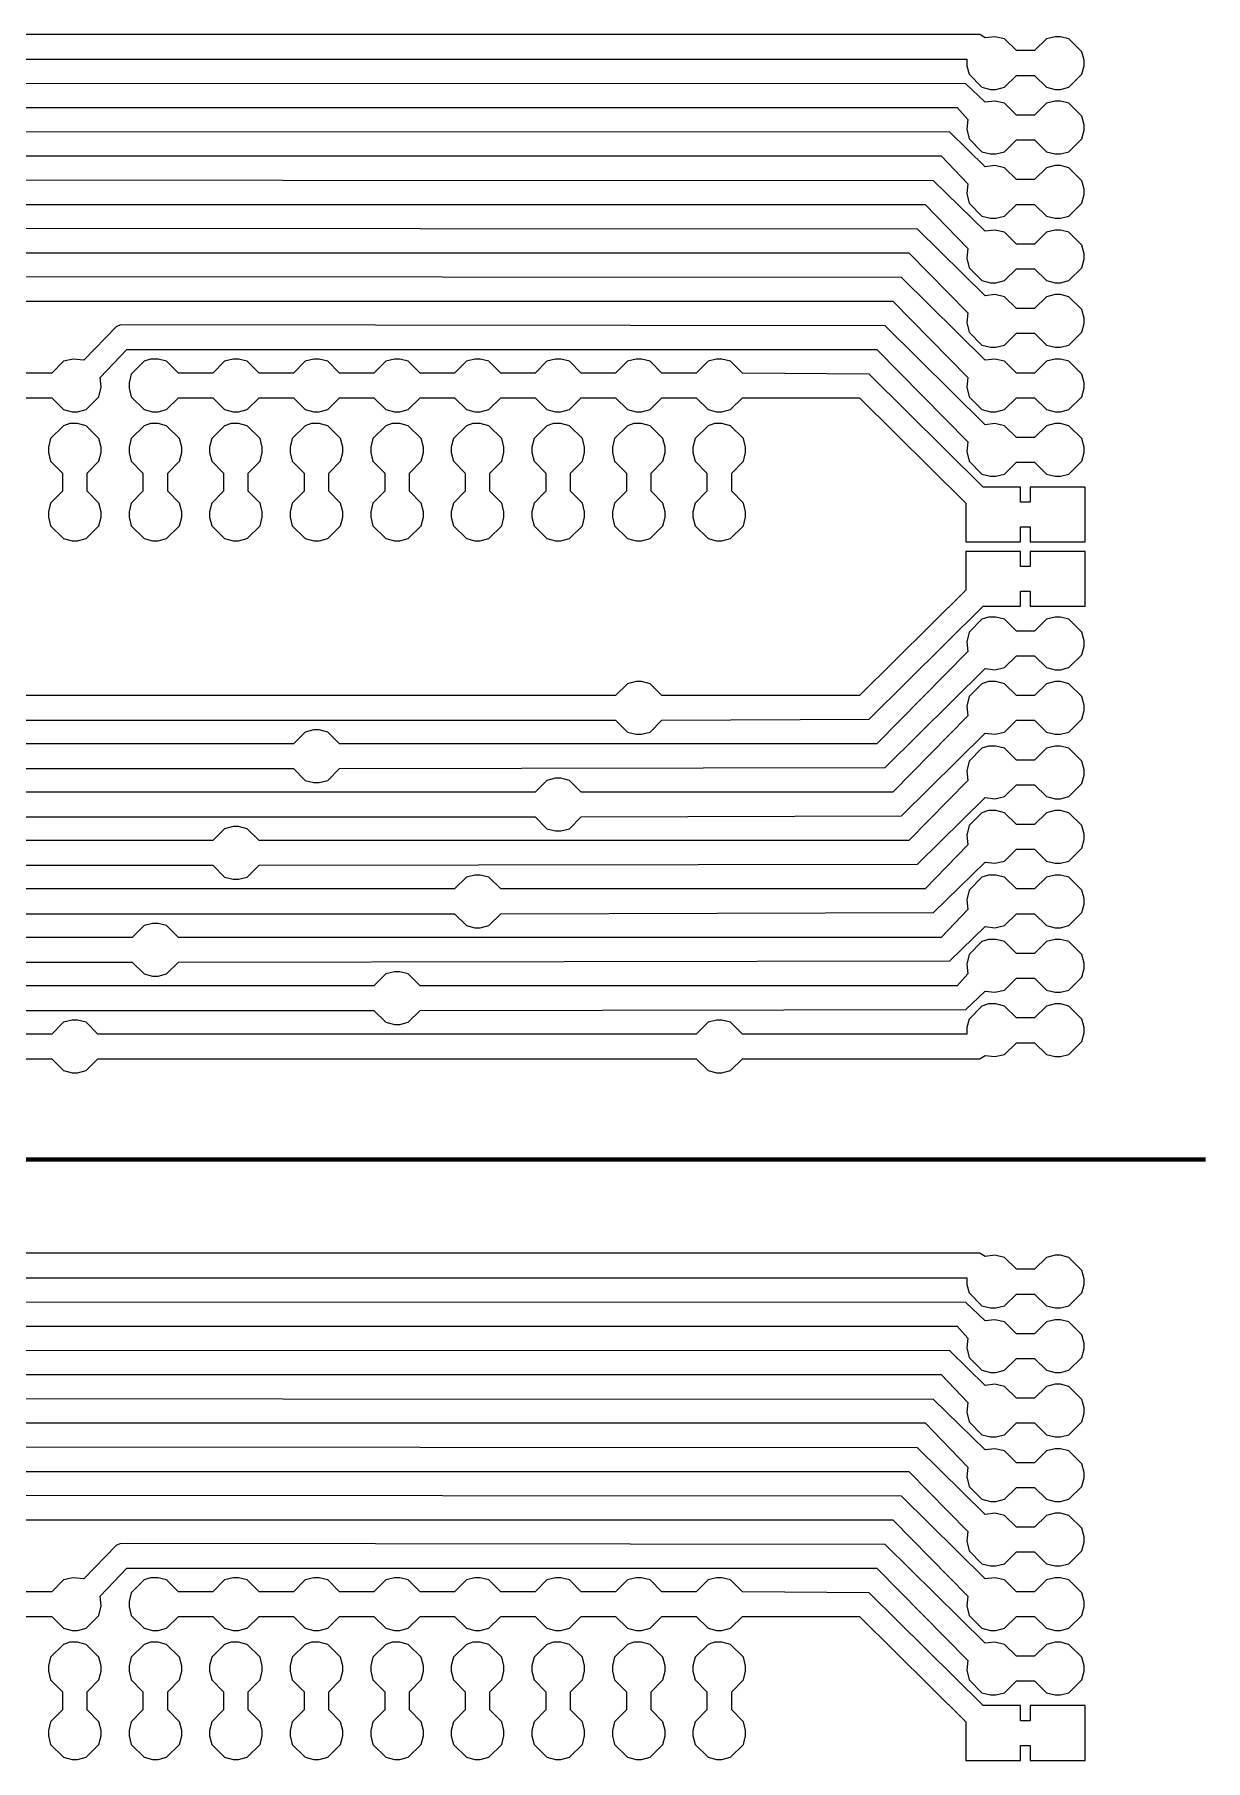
# Model space of a CAD drawing. Header units: millimetres. Extents: x -2 to 222, y 0 to 275.
# Drawn here: x 175.9 to 222, y 71.3 to 139.3 of the extents above; entities that cross this region are included whole.
import ezdxf

# ---------------------------------------------------------------- set-up
doc = ezdxf.new("R2010")
doc.units = ezdxf.units.MM
doc.layers.add('bottom', color=1, linetype='CONTINUOUS', lineweight=25, true_color=0xff0000)
doc.layers.add('rezanje', color=3, linetype='CONTINUOUS', lineweight=200, true_color=0x00ff00)

msp = doc.modelspace()

# ---------------------------------------------------------------- linework, layer by layer
at = {"layer": 'bottom'}
for points in [[(38.523333, 138.333333), (212.598, 138.333333), (212.598, 138.079333), (212.682667, 137.740667), (213.190667, 137.232667), (213.529333, 137.148), (213.741, 137.148), (214.079667, 137.232667), (214.545333, 137.698333), (215.265, 137.698333), (215.730667, 137.232667), (216.069333, 137.148), (216.281, 137.148), (216.619667, 137.232667), (217.127667, 137.740667), (217.212333, 138.079333), (217.212333, 138.291), (217.127667, 138.629667), (216.619667, 139.137667), (216.281, 139.222333), (216.069333, 139.222333), (215.730667, 139.137667), (215.265, 138.672), (214.545333, 138.672), (214.079667, 139.137667), (213.698667, 139.222333), (213.317667, 139.18), (213.106, 139.307), (38.269333, 139.307)], [(62.018333, 136.428333), (212.217, 136.428333), (212.640333, 135.962667), (212.598, 135.581667), (212.682667, 135.200667), (213.190667, 134.692667), (213.529333, 134.608), (213.741, 134.608), (214.079667, 134.692667), (214.545333, 135.158333), (215.265, 135.158333), (215.730667, 134.692667), (216.069333, 134.608), (216.281, 134.608), (216.619667, 134.692667), (217.127667, 135.200667), (217.212333, 135.539333), (217.212333, 135.751), (217.127667, 136.089667), (216.619667, 136.597667), (216.281, 136.682333), (216.069333, 136.682333), (215.730667, 136.597667), (215.265, 136.132), (214.545333, 136.132), (214.079667, 136.597667), (213.698667, 136.682333), (213.317667, 136.64), (212.555667, 137.359667), (61.764333, 137.402)], [(85.513333, 134.523333), (211.582, 134.523333), (212.640333, 133.422667), (212.598, 133.041667), (212.682667, 132.660667), (213.190667, 132.152667), (213.529333, 132.068), (213.741, 132.068), (214.079667, 132.152667), (214.545333, 132.618333), (215.265, 132.618333), (215.730667, 132.152667), (216.069333, 132.068), (216.281, 132.068), (216.619667, 132.152667), (217.127667, 132.660667), (217.212333, 132.999333), (217.212333, 133.211), (217.127667, 133.549667), (216.619667, 134.057667), (216.281, 134.142333), (216.069333, 134.142333), (215.730667, 134.057667), (215.265, 133.592), (214.545333, 133.592), (214.079667, 134.057667), (213.698667, 134.142333), (213.317667, 134.1), (211.920667, 135.454667), (85.259333, 135.497)], [(109.008333, 132.618333), (210.947, 132.618333), (212.640333, 130.882667), (212.598, 130.501667), (212.682667, 130.120667), (213.190667, 129.612667), (213.529333, 129.528), (213.741, 129.528), (214.079667, 129.612667), (214.545333, 130.078333), (215.265, 130.078333), (215.730667, 129.612667), (216.069333, 129.528), (216.281, 129.528), (216.619667, 129.612667), (217.127667, 130.120667), (217.212333, 130.459333), (217.212333, 130.671), (217.127667, 131.009667), (216.619667, 131.517667), (216.281, 131.602333), (216.069333, 131.602333), (215.730667, 131.517667), (215.265, 131.052), (214.545333, 131.052), (214.079667, 131.517667), (213.698667, 131.602333), (213.317667, 131.56), (211.285667, 133.549667), (108.754333, 133.592)], [(132.503333, 130.713333), (210.312, 130.713333), (212.640333, 128.342667), (212.598, 127.961667), (212.682667, 127.580667), (213.190667, 127.072667), (213.529333, 126.988), (213.741, 126.988), (214.079667, 127.072667), (214.545333, 127.538333), (215.265, 127.538333), (215.730667, 127.072667), (216.069333, 126.988), (216.281, 126.988), (216.619667, 127.072667), (217.127667, 127.580667), (217.212333, 127.919333), (217.212333, 128.131), (217.127667, 128.469667), (216.619667, 128.977667), (216.281, 129.062333), (216.069333, 129.062333), (215.730667, 128.977667), (215.265, 128.512), (214.545333, 128.512), (214.079667, 128.977667), (213.698667, 129.062333), (213.317667, 129.02), (210.650667, 131.644667), (132.249333, 131.687)], [(155.998333, 128.808333), (209.677, 128.808333), (212.640333, 125.802667), (212.598, 125.421667), (212.682667, 125.040667), (213.190667, 124.532667), (213.529333, 124.448), (213.741, 124.448), (214.079667, 124.532667), (214.545333, 124.998333), (215.265, 124.998333), (215.730667, 124.532667), (216.069333, 124.448), (216.281, 124.448), (216.619667, 124.532667), (217.127667, 125.040667), (217.212333, 125.379333), (217.212333, 125.591), (217.127667, 125.929667), (216.619667, 126.437667), (216.281, 126.522333), (216.069333, 126.522333), (215.730667, 126.437667), (215.265, 125.972), (214.545333, 125.972), (214.079667, 126.437667), (213.698667, 126.522333), (213.317667, 126.48), (210.015667, 129.739667), (155.744333, 129.782)], [(179.239333, 127.877), (179.239333, 127.877), (179.07, 127.792333), (177.8, 126.48), (177.376667, 126.522333), (176.995667, 126.437667), (176.53, 125.972), (175.175333, 125.972)], [(175.175333, 124.998333), (176.53, 124.998333), (176.995667, 124.532667), (177.334333, 124.448), (177.546, 124.448), (177.884667, 124.532667), (178.392667, 125.040667), (178.477333, 125.421667), (178.435, 125.802667), (179.493333, 126.903333), (209.042, 126.903333), (212.640333, 123.262667), (212.598, 122.881667), (212.682667, 122.500667), (213.190667, 121.992667), (213.529333, 121.908), (213.741, 121.908), (214.079667, 121.992667), (214.545333, 122.458333), (215.265, 122.458333), (215.730667, 121.992667), (216.069333, 121.908), (216.281, 121.908), (216.619667, 121.992667), (217.127667, 122.500667), (217.212333, 122.839333), (217.212333, 123.051), (217.127667, 123.389667), (216.619667, 123.897667), (216.281, 123.982333), (216.069333, 123.982333), (215.730667, 123.897667), (215.265, 123.432), (214.545333, 123.432), (214.079667, 123.897667), (213.698667, 123.982333), (213.317667, 123.94), (209.380667, 127.834667), (179.239333, 127.877)], [(180.424667, 126.522333), (180.424667, 126.522333), (180.170667, 126.437667), (179.662667, 125.929667), (179.578, 125.591), (179.578, 125.379333), (179.662667, 125.040667), (180.170667, 124.532667), (180.509333, 124.448), (180.721, 124.448), (181.059667, 124.532667), (181.525333, 124.998333), (182.88, 124.998333), (183.345667, 124.532667), (183.684333, 124.448), (183.896, 124.448), (184.234667, 124.532667), (184.700333, 124.998333), (186.055, 124.998333), (186.520667, 124.532667), (186.859333, 124.448), (187.071, 124.448), (187.409667, 124.532667), (187.875333, 124.998333), (189.23, 124.998333), (189.695667, 124.532667), (190.034333, 124.448), (190.246, 124.448), (190.584667, 124.532667), (191.050333, 124.998333), (192.405, 124.998333), (192.870667, 124.532667), (193.209333, 124.448), (193.421, 124.448), (193.759667, 124.532667), (194.225333, 124.998333), (195.58, 124.998333), (196.045667, 124.532667), (196.384333, 124.448), (196.596, 124.448), (196.934667, 124.532667), (197.400333, 124.998333), (198.755, 124.998333), (199.220667, 124.532667), (199.559333, 124.448), (199.771, 124.448), (200.109667, 124.532667), (200.575333, 124.998333), (201.93, 124.998333), (202.395667, 124.532667), (202.734333, 124.448), (202.946, 124.448), (203.284667, 124.532667), (203.750333, 124.998333), (208.364667, 124.998333), (212.555667, 120.849667), (212.555667, 119.325667), (214.714667, 119.325667), (214.714667, 119.918333), (215.095667, 119.918333), (215.095667, 119.325667), (217.254667, 119.325667), (217.254667, 121.484667), (215.095667, 121.484667), (215.095667, 120.892), (214.714667, 120.892), (214.714667, 121.484667), (213.233, 121.484667), (208.745667, 125.929667), (203.750333, 125.972), (203.284667, 126.437667), (202.946, 126.522333), (202.734333, 126.522333), (202.395667, 126.437667), (201.93, 125.972), (200.575333, 125.972), (200.109667, 126.437667), (199.771, 126.522333), (199.559333, 126.522333), (199.220667, 126.437667), (198.755, 125.972), (197.400333, 125.972), (196.934667, 126.437667), (196.596, 126.522333), (196.384333, 126.522333), (196.045667, 126.437667), (195.58, 125.972), (194.225333, 125.972), (193.759667, 126.437667), (193.421, 126.522333), (193.209333, 126.522333), (192.870667, 126.437667), (192.405, 125.972), (191.050333, 125.972), (190.584667, 126.437667), (190.246, 126.522333), (190.034333, 126.522333), (189.695667, 126.437667), (189.23, 125.972), (187.875333, 125.972), (187.409667, 126.437667), (187.071, 126.522333), (186.859333, 126.522333), (186.520667, 126.437667), (186.055, 125.972), (184.700333, 125.972), (184.234667, 126.437667), (183.896, 126.522333), (183.684333, 126.522333), (183.345667, 126.437667), (182.88, 125.972), (181.525333, 125.972), (181.059667, 126.437667), (180.721, 126.522333), (180.424667, 126.522333)], [(177.249667, 123.982333), (177.249667, 123.982333), (176.995667, 123.897667), (176.487667, 123.389667), (176.403, 123.051), (176.403, 122.839333), (176.487667, 122.500667), (176.953333, 122.035), (176.953333, 121.315333), (176.487667, 120.849667), (176.403, 120.511), (176.403, 120.299333), (176.487667, 119.960667), (176.995667, 119.452667), (177.334333, 119.368), (177.546, 119.368), (177.884667, 119.452667), (178.392667, 119.960667), (178.477333, 120.299333), (178.477333, 120.511), (178.392667, 120.849667), (177.927, 121.315333), (177.927, 122.035), (178.392667, 122.500667), (178.477333, 122.839333), (178.477333, 123.051), (178.392667, 123.389667), (177.884667, 123.897667), (177.546, 123.982333), (177.249667, 123.982333)], [(180.424667, 123.982333), (180.424667, 123.982333), (180.170667, 123.897667), (179.662667, 123.389667), (179.578, 123.051), (179.578, 122.839333), (179.662667, 122.500667), (180.128333, 122.035), (180.128333, 121.315333), (179.662667, 120.849667), (179.578, 120.511), (179.578, 120.299333), (179.662667, 119.960667), (180.170667, 119.452667), (180.509333, 119.368), (180.721, 119.368), (181.059667, 119.452667), (181.567667, 119.960667), (181.652333, 120.299333), (181.652333, 120.511), (181.567667, 120.849667), (181.102, 121.315333), (181.102, 122.035), (181.567667, 122.500667), (181.652333, 122.839333), (181.652333, 123.051), (181.567667, 123.389667), (181.059667, 123.897667), (180.721, 123.982333), (180.424667, 123.982333)], [(183.599667, 123.982333), (183.599667, 123.982333), (183.345667, 123.897667), (182.837667, 123.389667), (182.753, 123.051), (182.753, 122.839333), (182.837667, 122.500667), (183.303333, 122.035), (183.303333, 121.315333), (182.837667, 120.849667), (182.753, 120.511), (182.753, 120.299333), (182.837667, 119.960667), (183.345667, 119.452667), (183.684333, 119.368), (183.896, 119.368), (184.234667, 119.452667), (184.742667, 119.960667), (184.827333, 120.299333), (184.827333, 120.511), (184.742667, 120.849667), (184.277, 121.315333), (184.277, 122.035), (184.742667, 122.500667), (184.827333, 122.839333), (184.827333, 123.051), (184.742667, 123.389667), (184.234667, 123.897667), (183.896, 123.982333), (183.599667, 123.982333)], [(186.774667, 123.982333), (186.774667, 123.982333), (186.520667, 123.897667), (186.012667, 123.389667), (185.928, 123.051), (185.928, 122.839333), (186.012667, 122.500667), (186.478333, 122.035), (186.478333, 121.315333), (186.012667, 120.849667), (185.928, 120.511), (185.928, 120.299333), (186.012667, 119.960667), (186.520667, 119.452667), (186.859333, 119.368), (187.071, 119.368), (187.409667, 119.452667), (187.917667, 119.960667), (188.002333, 120.299333), (188.002333, 120.511), (187.917667, 120.849667), (187.452, 121.315333), (187.452, 122.035), (187.917667, 122.500667), (188.002333, 122.839333), (188.002333, 123.051), (187.917667, 123.389667), (187.409667, 123.897667), (187.071, 123.982333), (186.774667, 123.982333)], [(189.949667, 123.982333), (189.949667, 123.982333), (189.695667, 123.897667), (189.187667, 123.389667), (189.103, 123.051), (189.103, 122.839333), (189.187667, 122.500667), (189.653333, 122.035), (189.653333, 121.315333), (189.187667, 120.849667), (189.103, 120.511), (189.103, 120.299333), (189.187667, 119.960667), (189.695667, 119.452667), (190.034333, 119.368), (190.246, 119.368), (190.584667, 119.452667), (191.092667, 119.960667), (191.177333, 120.299333), (191.177333, 120.511), (191.092667, 120.849667), (190.627, 121.315333), (190.627, 122.035), (191.092667, 122.500667), (191.177333, 122.839333), (191.177333, 123.051), (191.092667, 123.389667), (190.584667, 123.897667), (190.246, 123.982333), (189.949667, 123.982333)], [(193.124667, 123.982333), (193.124667, 123.982333), (192.870667, 123.897667), (192.362667, 123.389667), (192.278, 123.051), (192.278, 122.839333), (192.362667, 122.500667), (192.828333, 122.035), (192.828333, 121.315333), (192.362667, 120.849667), (192.278, 120.511), (192.278, 120.299333), (192.362667, 119.960667), (192.870667, 119.452667), (193.209333, 119.368), (193.421, 119.368), (193.759667, 119.452667), (194.267667, 119.960667), (194.352333, 120.299333), (194.352333, 120.511), (194.267667, 120.849667), (193.802, 121.315333), (193.802, 122.035), (194.267667, 122.500667), (194.352333, 122.839333), (194.352333, 123.051), (194.267667, 123.389667), (193.759667, 123.897667), (193.421, 123.982333), (193.124667, 123.982333)], [(196.299667, 123.982333), (196.299667, 123.982333), (196.045667, 123.897667), (195.537667, 123.389667), (195.453, 123.051), (195.453, 122.839333), (195.537667, 122.500667), (196.003333, 122.035), (196.003333, 121.315333), (195.537667, 120.849667), (195.453, 120.511), (195.453, 120.299333), (195.537667, 119.960667), (196.045667, 119.452667), (196.384333, 119.368), (196.596, 119.368), (196.934667, 119.452667), (197.442667, 119.960667), (197.527333, 120.299333), (197.527333, 120.511), (197.442667, 120.849667), (196.977, 121.315333), (196.977, 122.035), (197.442667, 122.500667), (197.527333, 122.839333), (197.527333, 123.051), (197.442667, 123.389667), (196.934667, 123.897667), (196.596, 123.982333), (196.299667, 123.982333)], [(199.474667, 123.982333), (199.474667, 123.982333), (199.220667, 123.897667), (198.712667, 123.389667), (198.628, 123.051), (198.628, 122.839333), (198.712667, 122.500667), (199.178333, 122.035), (199.178333, 121.315333), (198.712667, 120.849667), (198.628, 120.511), (198.628, 120.299333), (198.712667, 119.960667), (199.220667, 119.452667), (199.559333, 119.368), (199.771, 119.368), (200.109667, 119.452667), (200.617667, 119.960667), (200.702333, 120.299333), (200.702333, 120.511), (200.617667, 120.849667), (200.152, 121.315333), (200.152, 122.035), (200.617667, 122.500667), (200.702333, 122.839333), (200.702333, 123.051), (200.617667, 123.389667), (200.109667, 123.897667), (199.771, 123.982333), (199.474667, 123.982333)], [(202.649667, 123.982333), (202.649667, 123.982333), (202.395667, 123.897667), (201.887667, 123.389667), (201.803, 123.051), (201.803, 122.839333), (201.887667, 122.500667), (202.353333, 122.035), (202.353333, 121.315333), (201.887667, 120.849667), (201.803, 120.511), (201.803, 120.299333), (201.887667, 119.960667), (202.395667, 119.452667), (202.734333, 119.368), (202.946, 119.368), (203.284667, 119.452667), (203.792667, 119.960667), (203.877333, 120.299333), (203.877333, 120.511), (203.792667, 120.849667), (203.327, 121.315333), (203.327, 122.035), (203.792667, 122.500667), (203.877333, 122.839333), (203.877333, 123.051), (203.792667, 123.389667), (203.284667, 123.897667), (202.946, 123.982333), (202.649667, 123.982333)], [(212.555667, 118.944667), (212.555667, 118.944667), (212.555667, 117.420667), (208.364667, 113.272), (200.575333, 113.272), (200.109667, 113.737667), (199.771, 113.822333), (199.559333, 113.822333), (199.220667, 113.737667), (198.755, 113.272), (175.175333, 113.272), (174.709667, 113.737667), (174.371, 113.822333), (174.159333, 113.822333), (173.820667, 113.737667), (173.355, 113.272), (149.775333, 113.272), (149.309667, 113.737667), (148.971, 113.822333), (148.759333, 113.822333), (148.420667, 113.737667), (147.955, 113.272), (124.375333, 113.272)], [(175.175333, 112.298333), (198.755, 112.298333), (199.220667, 111.832667), (199.559333, 111.748), (199.771, 111.748), (200.109667, 111.832667), (200.575333, 112.298333), (208.745667, 112.340667), (213.233, 116.785667), (214.714667, 116.785667), (214.714667, 117.378333), (215.095667, 117.378333), (215.095667, 116.785667), (217.254667, 116.785667), (217.254667, 118.944667), (215.095667, 118.944667), (215.095667, 118.352), (214.714667, 118.352), (214.714667, 118.944667), (212.555667, 118.944667)], [(213.444667, 116.362333), (213.444667, 116.362333), (213.190667, 116.277667), (212.682667, 115.769667), (212.598, 115.388667), (212.640333, 115.007667), (209.042, 111.367), (187.875333, 111.367), (187.409667, 111.832667), (187.071, 111.917333), (186.859333, 111.917333), (186.520667, 111.832667), (186.055, 111.367), (162.475333, 111.367)], [(162.475333, 110.393333), (186.055, 110.393333), (186.520667, 109.927667), (186.859333, 109.843), (187.071, 109.843), (187.409667, 109.927667), (187.875333, 110.393333), (209.380667, 110.435667), (213.317667, 114.330333), (213.698667, 114.288), (214.079667, 114.372667), (214.545333, 114.838333), (215.265, 114.838333), (215.730667, 114.372667), (216.069333, 114.288), (216.281, 114.288), (216.619667, 114.372667), (217.127667, 114.880667), (217.212333, 115.219333), (217.212333, 115.431), (217.127667, 115.769667), (216.619667, 116.277667), (216.281, 116.362333), (216.069333, 116.362333), (215.730667, 116.277667), (215.265, 115.812), (214.545333, 115.812), (214.079667, 116.277667), (213.741, 116.362333), (213.444667, 116.362333)], [(213.444667, 113.822333), (213.444667, 113.822333), (213.190667, 113.737667), (212.682667, 113.229667), (212.598, 112.848667), (212.640333, 112.467667), (209.677, 109.462), (197.400333, 109.462), (196.934667, 109.927667), (196.596, 110.012333), (196.384333, 110.012333), (196.045667, 109.927667), (195.58, 109.462), (172.000333, 109.462)], [(172.000333, 108.488333), (195.58, 108.488333), (196.045667, 108.022667), (196.384333, 107.938), (196.596, 107.938), (196.934667, 108.022667), (197.400333, 108.488333), (210.015667, 108.530667), (213.317667, 111.790333), (213.698667, 111.748), (214.079667, 111.832667), (214.545333, 112.298333), (215.265, 112.298333), (215.730667, 111.832667), (216.069333, 111.748), (216.281, 111.748), (216.619667, 111.832667), (217.127667, 112.340667), (217.212333, 112.679333), (217.212333, 112.891), (217.127667, 113.229667), (216.619667, 113.737667), (216.281, 113.822333), (216.069333, 113.822333), (215.730667, 113.737667), (215.265, 113.272), (214.545333, 113.272), (214.079667, 113.737667), (213.741, 113.822333), (213.444667, 113.822333)], [(213.444667, 111.282333), (213.444667, 111.282333), (213.190667, 111.197667), (212.682667, 110.689667), (212.598, 110.308667), (212.640333, 109.927667), (210.312, 107.557), (184.700333, 107.557), (184.234667, 108.022667), (183.896, 108.107333), (183.684333, 108.107333), (183.345667, 108.022667), (182.88, 107.557), (159.300333, 107.557)], [(159.300333, 106.583333), (182.88, 106.583333), (183.345667, 106.117667), (183.684333, 106.033), (183.896, 106.033), (184.234667, 106.117667), (184.700333, 106.583333), (210.650667, 106.625667), (213.317667, 109.250333), (213.698667, 109.208), (214.079667, 109.292667), (214.545333, 109.758333), (215.265, 109.758333), (215.730667, 109.292667), (216.069333, 109.208), (216.281, 109.208), (216.619667, 109.292667), (217.127667, 109.800667), (217.212333, 110.139333), (217.212333, 110.351), (217.127667, 110.689667), (216.619667, 111.197667), (216.281, 111.282333), (216.069333, 111.282333), (215.730667, 111.197667), (215.265, 110.732), (214.545333, 110.732), (214.079667, 111.197667), (213.741, 111.282333), (213.444667, 111.282333)], [(213.444667, 108.742333), (213.444667, 108.742333), (213.190667, 108.657667), (212.682667, 108.149667), (212.598, 107.768667), (212.640333, 107.387667), (210.947, 105.652), (194.225333, 105.652), (193.759667, 106.117667), (193.421, 106.202333), (193.209333, 106.202333), (192.870667, 106.117667), (192.405, 105.652), (168.825333, 105.652)], [(168.825333, 104.678333), (192.405, 104.678333), (192.870667, 104.212667), (193.209333, 104.128), (193.421, 104.128), (193.759667, 104.212667), (194.225333, 104.678333), (211.285667, 104.720667), (213.317667, 106.710333), (213.698667, 106.668), (214.079667, 106.752667), (214.545333, 107.218333), (215.265, 107.218333), (215.730667, 106.752667), (216.069333, 106.668), (216.281, 106.668), (216.619667, 106.752667), (217.127667, 107.260667), (217.212333, 107.599333), (217.212333, 107.811), (217.127667, 108.149667), (216.619667, 108.657667), (216.281, 108.742333), (216.069333, 108.742333), (215.730667, 108.657667), (215.265, 108.192), (214.545333, 108.192), (214.079667, 108.657667), (213.741, 108.742333), (213.444667, 108.742333)], [(213.444667, 106.202333), (213.444667, 106.202333), (213.190667, 106.117667), (212.682667, 105.609667), (212.598, 105.228667), (212.640333, 104.847667), (211.582, 103.747), (181.525333, 103.747), (181.059667, 104.212667), (180.721, 104.297333), (180.509333, 104.297333), (180.170667, 104.212667), (179.705, 103.747), (156.125333, 103.747)], [(156.125333, 102.773333), (179.705, 102.773333), (180.170667, 102.307667), (180.509333, 102.223), (180.721, 102.223), (181.059667, 102.307667), (181.525333, 102.773333), (211.920667, 102.815667), (213.317667, 104.170333), (213.698667, 104.128), (214.079667, 104.212667), (214.545333, 104.678333), (215.265, 104.678333), (215.730667, 104.212667), (216.069333, 104.128), (216.281, 104.128), (216.619667, 104.212667), (217.127667, 104.720667), (217.212333, 105.059333), (217.212333, 105.271), (217.127667, 105.609667), (216.619667, 106.117667), (216.281, 106.202333), (216.069333, 106.202333), (215.730667, 106.117667), (215.265, 105.652), (214.545333, 105.652), (214.079667, 106.117667), (213.741, 106.202333), (213.444667, 106.202333)], [(213.444667, 103.662333), (213.444667, 103.662333), (213.190667, 103.577667), (212.682667, 103.069667), (212.598, 102.688667), (212.640333, 102.307667), (212.217, 101.842), (191.050333, 101.842), (190.584667, 102.307667), (190.246, 102.392333), (190.034333, 102.392333), (189.695667, 102.307667), (189.23, 101.842), (165.650333, 101.842)], [(165.650333, 100.868333), (189.23, 100.868333), (189.695667, 100.402667), (190.034333, 100.318), (190.246, 100.318), (190.584667, 100.402667), (191.050333, 100.868333), (212.555667, 100.910667), (213.317667, 101.630333), (213.698667, 101.588), (214.079667, 101.672667), (214.545333, 102.138333), (215.265, 102.138333), (215.730667, 101.672667), (216.069333, 101.588), (216.281, 101.588), (216.619667, 101.672667), (217.127667, 102.180667), (217.212333, 102.519333), (217.212333, 102.731), (217.127667, 103.069667), (216.619667, 103.577667), (216.281, 103.662333), (216.069333, 103.662333), (215.730667, 103.577667), (215.265, 103.112), (214.545333, 103.112), (214.079667, 103.577667), (213.741, 103.662333), (213.444667, 103.662333)], [(213.444667, 101.122333), (213.444667, 101.122333), (213.190667, 101.037667), (212.682667, 100.529667), (212.598, 100.191), (212.598, 99.937), (203.750333, 99.937), (203.284667, 100.402667), (202.946, 100.487333), (202.734333, 100.487333), (202.395667, 100.402667), (201.93, 99.937), (178.350333, 99.937), (177.884667, 100.402667), (177.546, 100.487333), (177.334333, 100.487333), (176.995667, 100.402667), (176.53, 99.937), (152.950333, 99.937)], [(152.950333, 98.963333), (176.53, 98.963333), (176.995667, 98.497667), (177.334333, 98.413), (177.546, 98.413), (177.884667, 98.497667), (178.350333, 98.963333), (201.93, 98.963333), (202.395667, 98.497667), (202.734333, 98.413), (202.946, 98.413), (203.284667, 98.497667), (203.750333, 98.963333), (213.106, 98.963333), (213.317667, 99.090333), (213.698667, 99.048), (214.079667, 99.132667), (214.545333, 99.598333), (215.265, 99.598333), (215.730667, 99.132667), (216.069333, 99.048), (216.281, 99.048), (216.619667, 99.132667), (217.127667, 99.640667), (217.212333, 99.979333), (217.212333, 100.191), (217.127667, 100.529667), (216.619667, 101.037667), (216.281, 101.122333), (216.069333, 101.122333), (215.730667, 101.037667), (215.265, 100.572), (214.545333, 100.572), (214.079667, 101.037667), (213.741, 101.122333), (213.444667, 101.122333)], [(38.523333, 90.333333), (212.598, 90.333333), (212.598, 90.079333), (212.682667, 89.740667), (213.190667, 89.232667), (213.529333, 89.148), (213.741, 89.148), (214.079667, 89.232667), (214.545333, 89.698333), (215.265, 89.698333), (215.730667, 89.232667), (216.069333, 89.148), (216.281, 89.148), (216.619667, 89.232667), (217.127667, 89.740667), (217.212333, 90.079333), (217.212333, 90.291), (217.127667, 90.629667), (216.619667, 91.137667), (216.281, 91.222333), (216.069333, 91.222333), (215.730667, 91.137667), (215.265, 90.672), (214.545333, 90.672), (214.079667, 91.137667), (213.698667, 91.222333), (213.317667, 91.18), (213.106, 91.307), (38.269333, 91.307)], [(62.018333, 88.428333), (212.217, 88.428333), (212.640333, 87.962667), (212.598, 87.581667), (212.682667, 87.200667), (213.190667, 86.692667), (213.529333, 86.608), (213.741, 86.608), (214.079667, 86.692667), (214.545333, 87.158333), (215.265, 87.158333), (215.730667, 86.692667), (216.069333, 86.608), (216.281, 86.608), (216.619667, 86.692667), (217.127667, 87.200667), (217.212333, 87.539333), (217.212333, 87.751), (217.127667, 88.089667), (216.619667, 88.597667), (216.281, 88.682333), (216.069333, 88.682333), (215.730667, 88.597667), (215.265, 88.132), (214.545333, 88.132), (214.079667, 88.597667), (213.698667, 88.682333), (213.317667, 88.64), (212.555667, 89.359667), (61.764333, 89.402)], [(85.513333, 86.523333), (211.582, 86.523333), (212.640333, 85.422667), (212.598, 85.041667), (212.682667, 84.660667), (213.190667, 84.152667), (213.529333, 84.068), (213.741, 84.068), (214.079667, 84.152667), (214.545333, 84.618333), (215.265, 84.618333), (215.730667, 84.152667), (216.069333, 84.068), (216.281, 84.068), (216.619667, 84.152667), (217.127667, 84.660667), (217.212333, 84.999333), (217.212333, 85.211), (217.127667, 85.549667), (216.619667, 86.057667), (216.281, 86.142333), (216.069333, 86.142333), (215.730667, 86.057667), (215.265, 85.592), (214.545333, 85.592), (214.079667, 86.057667), (213.698667, 86.142333), (213.317667, 86.1), (211.920667, 87.454667), (85.259333, 87.497)], [(109.008333, 84.618333), (210.947, 84.618333), (212.640333, 82.882667), (212.598, 82.501667), (212.682667, 82.120667), (213.190667, 81.612667), (213.529333, 81.528), (213.741, 81.528), (214.079667, 81.612667), (214.545333, 82.078333), (215.265, 82.078333), (215.730667, 81.612667), (216.069333, 81.528), (216.281, 81.528), (216.619667, 81.612667), (217.127667, 82.120667), (217.212333, 82.459333), (217.212333, 82.671), (217.127667, 83.009667), (216.619667, 83.517667), (216.281, 83.602333), (216.069333, 83.602333), (215.730667, 83.517667), (215.265, 83.052), (214.545333, 83.052), (214.079667, 83.517667), (213.698667, 83.602333), (213.317667, 83.56), (211.285667, 85.549667), (108.754333, 85.592)], [(132.503333, 82.713333), (210.312, 82.713333), (212.640333, 80.342667), (212.598, 79.961667), (212.682667, 79.580667), (213.190667, 79.072667), (213.529333, 78.988), (213.741, 78.988), (214.079667, 79.072667), (214.545333, 79.538333), (215.265, 79.538333), (215.730667, 79.072667), (216.069333, 78.988), (216.281, 78.988), (216.619667, 79.072667), (217.127667, 79.580667), (217.212333, 79.919333), (217.212333, 80.131), (217.127667, 80.469667), (216.619667, 80.977667), (216.281, 81.062333), (216.069333, 81.062333), (215.730667, 80.977667), (215.265, 80.512), (214.545333, 80.512), (214.079667, 80.977667), (213.698667, 81.062333), (213.317667, 81.02), (210.650667, 83.644667), (132.249333, 83.687)], [(155.998333, 80.808333), (209.677, 80.808333), (212.640333, 77.802667), (212.598, 77.421667), (212.682667, 77.040667), (213.190667, 76.532667), (213.529333, 76.448), (213.741, 76.448), (214.079667, 76.532667), (214.545333, 76.998333), (215.265, 76.998333), (215.730667, 76.532667), (216.069333, 76.448), (216.281, 76.448), (216.619667, 76.532667), (217.127667, 77.040667), (217.212333, 77.379333), (217.212333, 77.591), (217.127667, 77.929667), (216.619667, 78.437667), (216.281, 78.522333), (216.069333, 78.522333), (215.730667, 78.437667), (215.265, 77.972), (214.545333, 77.972), (214.079667, 78.437667), (213.698667, 78.522333), (213.317667, 78.48), (210.015667, 81.739667), (155.744333, 81.782)], [(179.239333, 79.877), (179.239333, 79.877), (179.07, 79.792333), (177.8, 78.48), (177.376667, 78.522333), (176.995667, 78.437667), (176.53, 77.972), (175.175333, 77.972)], [(175.175333, 76.998333), (176.53, 76.998333), (176.995667, 76.532667), (177.334333, 76.448), (177.546, 76.448), (177.884667, 76.532667), (178.392667, 77.040667), (178.477333, 77.421667), (178.435, 77.802667), (179.493333, 78.903333), (209.042, 78.903333), (212.640333, 75.262667), (212.598, 74.881667), (212.682667, 74.500667), (213.190667, 73.992667), (213.529333, 73.908), (213.741, 73.908), (214.079667, 73.992667), (214.545333, 74.458333), (215.265, 74.458333), (215.730667, 73.992667), (216.069333, 73.908), (216.281, 73.908), (216.619667, 73.992667), (217.127667, 74.500667), (217.212333, 74.839333), (217.212333, 75.051), (217.127667, 75.389667), (216.619667, 75.897667), (216.281, 75.982333), (216.069333, 75.982333), (215.730667, 75.897667), (215.265, 75.432), (214.545333, 75.432), (214.079667, 75.897667), (213.698667, 75.982333), (213.317667, 75.94), (209.380667, 79.834667), (179.239333, 79.877)], [(180.424667, 78.522333), (180.424667, 78.522333), (180.170667, 78.437667), (179.662667, 77.929667), (179.578, 77.591), (179.578, 77.379333), (179.662667, 77.040667), (180.170667, 76.532667), (180.509333, 76.448), (180.721, 76.448), (181.059667, 76.532667), (181.525333, 76.998333), (182.88, 76.998333), (183.345667, 76.532667), (183.684333, 76.448), (183.896, 76.448), (184.234667, 76.532667), (184.700333, 76.998333), (186.055, 76.998333), (186.520667, 76.532667), (186.859333, 76.448), (187.071, 76.448), (187.409667, 76.532667), (187.875333, 76.998333), (189.23, 76.998333), (189.695667, 76.532667), (190.034333, 76.448), (190.246, 76.448), (190.584667, 76.532667), (191.050333, 76.998333), (192.405, 76.998333), (192.870667, 76.532667), (193.209333, 76.448), (193.421, 76.448), (193.759667, 76.532667), (194.225333, 76.998333), (195.58, 76.998333), (196.045667, 76.532667), (196.384333, 76.448), (196.596, 76.448), (196.934667, 76.532667), (197.400333, 76.998333), (198.755, 76.998333), (199.220667, 76.532667), (199.559333, 76.448), (199.771, 76.448), (200.109667, 76.532667), (200.575333, 76.998333), (201.93, 76.998333), (202.395667, 76.532667), (202.734333, 76.448), (202.946, 76.448), (203.284667, 76.532667), (203.750333, 76.998333), (208.364667, 76.998333), (212.555667, 72.849667), (212.555667, 71.325667), (214.714667, 71.325667), (214.714667, 71.918333), (215.095667, 71.918333), (215.095667, 71.325667), (217.254667, 71.325667), (217.254667, 73.484667), (215.095667, 73.484667), (215.095667, 72.892), (214.714667, 72.892), (214.714667, 73.484667), (213.233, 73.484667), (208.745667, 77.929667), (203.750333, 77.972), (203.284667, 78.437667), (202.946, 78.522333), (202.734333, 78.522333), (202.395667, 78.437667), (201.93, 77.972), (200.575333, 77.972), (200.109667, 78.437667), (199.771, 78.522333), (199.559333, 78.522333), (199.220667, 78.437667), (198.755, 77.972), (197.400333, 77.972), (196.934667, 78.437667), (196.596, 78.522333), (196.384333, 78.522333), (196.045667, 78.437667), (195.58, 77.972), (194.225333, 77.972), (193.759667, 78.437667), (193.421, 78.522333), (193.209333, 78.522333), (192.870667, 78.437667), (192.405, 77.972), (191.050333, 77.972), (190.584667, 78.437667), (190.246, 78.522333), (190.034333, 78.522333), (189.695667, 78.437667), (189.23, 77.972), (187.875333, 77.972), (187.409667, 78.437667), (187.071, 78.522333), (186.859333, 78.522333), (186.520667, 78.437667), (186.055, 77.972), (184.700333, 77.972), (184.234667, 78.437667), (183.896, 78.522333), (183.684333, 78.522333), (183.345667, 78.437667), (182.88, 77.972), (181.525333, 77.972), (181.059667, 78.437667), (180.721, 78.522333), (180.424667, 78.522333)], [(177.249667, 75.982333), (177.249667, 75.982333), (176.995667, 75.897667), (176.487667, 75.389667), (176.403, 75.051), (176.403, 74.839333), (176.487667, 74.500667), (176.953333, 74.035), (176.953333, 73.315333), (176.487667, 72.849667), (176.403, 72.511), (176.403, 72.299333), (176.487667, 71.960667), (176.995667, 71.452667), (177.334333, 71.368), (177.546, 71.368), (177.884667, 71.452667), (178.392667, 71.960667), (178.477333, 72.299333), (178.477333, 72.511), (178.392667, 72.849667), (177.927, 73.315333), (177.927, 74.035), (178.392667, 74.500667), (178.477333, 74.839333), (178.477333, 75.051), (178.392667, 75.389667), (177.884667, 75.897667), (177.546, 75.982333), (177.249667, 75.982333)], [(180.424667, 75.982333), (180.424667, 75.982333), (180.170667, 75.897667), (179.662667, 75.389667), (179.578, 75.051), (179.578, 74.839333), (179.662667, 74.500667), (180.128333, 74.035), (180.128333, 73.315333), (179.662667, 72.849667), (179.578, 72.511), (179.578, 72.299333), (179.662667, 71.960667), (180.170667, 71.452667), (180.509333, 71.368), (180.721, 71.368), (181.059667, 71.452667), (181.567667, 71.960667), (181.652333, 72.299333), (181.652333, 72.511), (181.567667, 72.849667), (181.102, 73.315333), (181.102, 74.035), (181.567667, 74.500667), (181.652333, 74.839333), (181.652333, 75.051), (181.567667, 75.389667), (181.059667, 75.897667), (180.721, 75.982333), (180.424667, 75.982333)], [(183.599667, 75.982333), (183.599667, 75.982333), (183.345667, 75.897667), (182.837667, 75.389667), (182.753, 75.051), (182.753, 74.839333), (182.837667, 74.500667), (183.303333, 74.035), (183.303333, 73.315333), (182.837667, 72.849667), (182.753, 72.511), (182.753, 72.299333), (182.837667, 71.960667), (183.345667, 71.452667), (183.684333, 71.368), (183.896, 71.368), (184.234667, 71.452667), (184.742667, 71.960667), (184.827333, 72.299333), (184.827333, 72.511), (184.742667, 72.849667), (184.277, 73.315333), (184.277, 74.035), (184.742667, 74.500667), (184.827333, 74.839333), (184.827333, 75.051), (184.742667, 75.389667), (184.234667, 75.897667), (183.896, 75.982333), (183.599667, 75.982333)], [(186.774667, 75.982333), (186.774667, 75.982333), (186.520667, 75.897667), (186.012667, 75.389667), (185.928, 75.051), (185.928, 74.839333), (186.012667, 74.500667), (186.478333, 74.035), (186.478333, 73.315333), (186.012667, 72.849667), (185.928, 72.511), (185.928, 72.299333), (186.012667, 71.960667), (186.520667, 71.452667), (186.859333, 71.368), (187.071, 71.368), (187.409667, 71.452667), (187.917667, 71.960667), (188.002333, 72.299333), (188.002333, 72.511), (187.917667, 72.849667), (187.452, 73.315333), (187.452, 74.035), (187.917667, 74.500667), (188.002333, 74.839333), (188.002333, 75.051), (187.917667, 75.389667), (187.409667, 75.897667), (187.071, 75.982333), (186.774667, 75.982333)], [(189.949667, 75.982333), (189.949667, 75.982333), (189.695667, 75.897667), (189.187667, 75.389667), (189.103, 75.051), (189.103, 74.839333), (189.187667, 74.500667), (189.653333, 74.035), (189.653333, 73.315333), (189.187667, 72.849667), (189.103, 72.511), (189.103, 72.299333), (189.187667, 71.960667), (189.695667, 71.452667), (190.034333, 71.368), (190.246, 71.368), (190.584667, 71.452667), (191.092667, 71.960667), (191.177333, 72.299333), (191.177333, 72.511), (191.092667, 72.849667), (190.627, 73.315333), (190.627, 74.035), (191.092667, 74.500667), (191.177333, 74.839333), (191.177333, 75.051), (191.092667, 75.389667), (190.584667, 75.897667), (190.246, 75.982333), (189.949667, 75.982333)], [(193.124667, 75.982333), (193.124667, 75.982333), (192.870667, 75.897667), (192.362667, 75.389667), (192.278, 75.051), (192.278, 74.839333), (192.362667, 74.500667), (192.828333, 74.035), (192.828333, 73.315333), (192.362667, 72.849667), (192.278, 72.511), (192.278, 72.299333), (192.362667, 71.960667), (192.870667, 71.452667), (193.209333, 71.368), (193.421, 71.368), (193.759667, 71.452667), (194.267667, 71.960667), (194.352333, 72.299333), (194.352333, 72.511), (194.267667, 72.849667), (193.802, 73.315333), (193.802, 74.035), (194.267667, 74.500667), (194.352333, 74.839333), (194.352333, 75.051), (194.267667, 75.389667), (193.759667, 75.897667), (193.421, 75.982333), (193.124667, 75.982333)], [(196.299667, 75.982333), (196.299667, 75.982333), (196.045667, 75.897667), (195.537667, 75.389667), (195.453, 75.051), (195.453, 74.839333), (195.537667, 74.500667), (196.003333, 74.035), (196.003333, 73.315333), (195.537667, 72.849667), (195.453, 72.511), (195.453, 72.299333), (195.537667, 71.960667), (196.045667, 71.452667), (196.384333, 71.368), (196.596, 71.368), (196.934667, 71.452667), (197.442667, 71.960667), (197.527333, 72.299333), (197.527333, 72.511), (197.442667, 72.849667), (196.977, 73.315333), (196.977, 74.035), (197.442667, 74.500667), (197.527333, 74.839333), (197.527333, 75.051), (197.442667, 75.389667), (196.934667, 75.897667), (196.596, 75.982333), (196.299667, 75.982333)], [(199.474667, 75.982333), (199.474667, 75.982333), (199.220667, 75.897667), (198.712667, 75.389667), (198.628, 75.051), (198.628, 74.839333), (198.712667, 74.500667), (199.178333, 74.035), (199.178333, 73.315333), (198.712667, 72.849667), (198.628, 72.511), (198.628, 72.299333), (198.712667, 71.960667), (199.220667, 71.452667), (199.559333, 71.368), (199.771, 71.368), (200.109667, 71.452667), (200.617667, 71.960667), (200.702333, 72.299333), (200.702333, 72.511), (200.617667, 72.849667), (200.152, 73.315333), (200.152, 74.035), (200.617667, 74.500667), (200.702333, 74.839333), (200.702333, 75.051), (200.617667, 75.389667), (200.109667, 75.897667), (199.771, 75.982333), (199.474667, 75.982333)], [(202.649667, 75.982333), (202.649667, 75.982333), (202.395667, 75.897667), (201.887667, 75.389667), (201.803, 75.051), (201.803, 74.839333), (201.887667, 74.500667), (202.353333, 74.035), (202.353333, 73.315333), (201.887667, 72.849667), (201.803, 72.511), (201.803, 72.299333), (201.887667, 71.960667), (202.395667, 71.452667), (202.734333, 71.368), (202.946, 71.368), (203.284667, 71.452667), (203.792667, 71.960667), (203.877333, 72.299333), (203.877333, 72.511), (203.792667, 72.849667), (203.327, 73.315333), (203.327, 74.035), (203.792667, 74.500667), (203.877333, 74.839333), (203.877333, 75.051), (203.792667, 75.389667), (203.284667, 75.897667), (202.946, 75.982333), (202.649667, 75.982333)]]:
    msp.add_lwpolyline(points, dxfattribs=at)
at = {"layer": 'rezanje'}
msp.add_line((-2, 95), (222, 95), dxfattribs=at)

doc.saveas('drawing.dxf')
